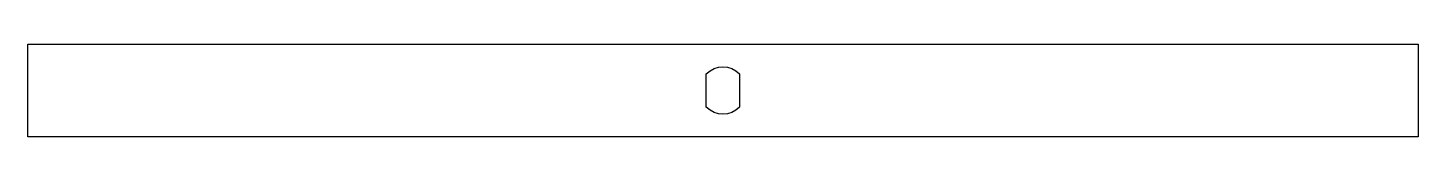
# Model space of a CAD drawing. Header units: millimetres. Extents: x -75 to 75, y -5 to 5.
import ezdxf

# ---------------------------------------------------------------- set-up
doc = ezdxf.new("R2010")
doc.units = ezdxf.units.MM
doc.layers.get('0').update_dxf_attribs({"linetype": 'CONTINUOUS'})

msp = doc.modelspace()

# ---------------------------------------------------------------- linework, layer by layer
msp.add_lwpolyline([(-75, 5), (75, 5), (75, -5), (-75, -5)], close=True)
msp.add_lwpolyline([(1.79, 1.81), (1.79, -1.81, -0.411583), (-1.8, -1.81), (-1.8, 1.81, -0.411583)], format="xyb", close=True)

doc.saveas('drawing.dxf')
